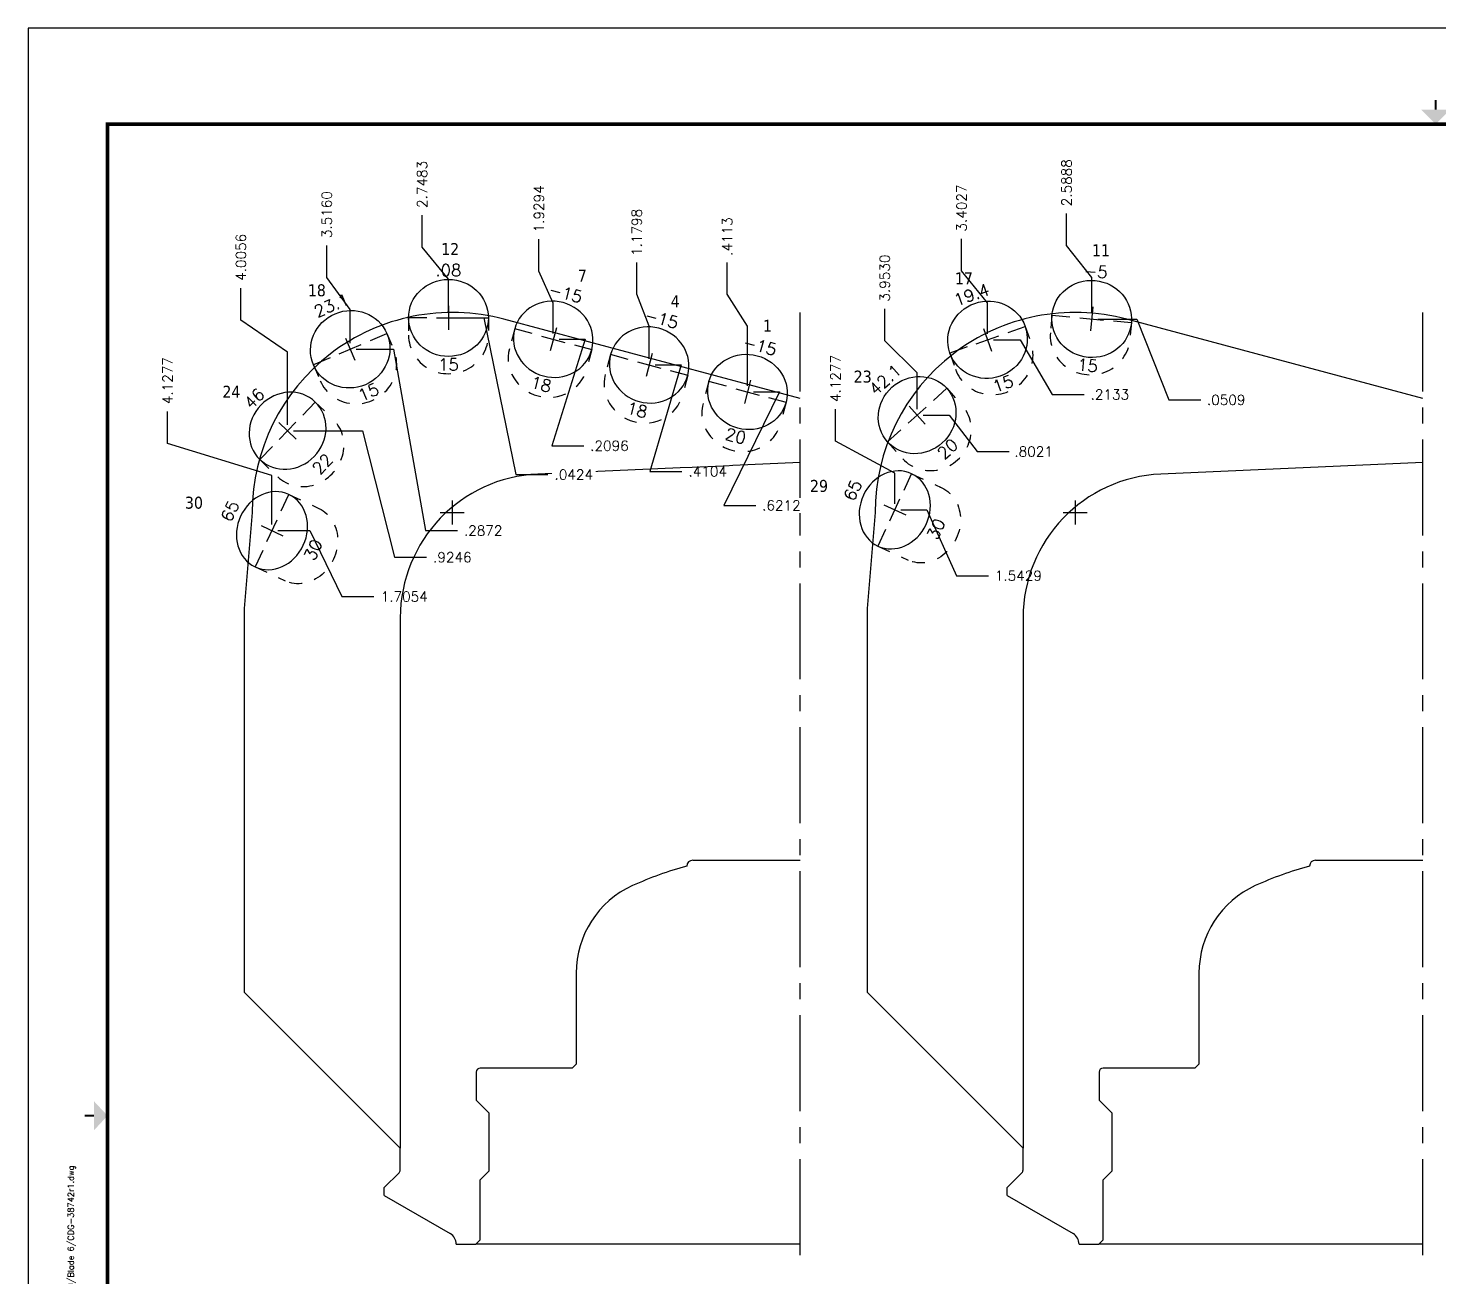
# Model space of a CAD drawing. Extents: x 25.7 to 69.7, y 0 to 17.
# Drawn here: x 25.66 to 36.68, y 7.24 to 17 of the extents above; entities that cross this region are included whole.
import ezdxf
from ezdxf.enums import TextEntityAlignment as Align

# ---------------------------------------------------------------- set-up
doc = ezdxf.new("R2010")
doc.units = 0
doc.header["$MEASUREMENT"] = 0
doc.linetypes.add('CENTER2', pattern=[1.125, 0.75, -0.125, 0.125, -0.125])
doc.linetypes.add('HIDDEN2', pattern=[0.1875, 0.125, -0.0625])
doc.layers.get('0').update_dxf_attribs({"linetype": 'CONTINUOUS'})
doc.layers.add('Blade_1', color=30, linetype='CONTINUOUS', true_color=0xff7f00)
doc.layers.add('Blade_2', color=7, linetype='CONTINUOUS', true_color=0xcccc00)
for name, color, linetype in [('CLine', 5, 'CENTER2'), ('Text', 3, 'CONTINUOUS'), ('Title Block', 7, 'CONTINUOUS')]:
    doc.layers.add(name, color=color, linetype=linetype)
doc.styles.add('Block', font='tahoma.ttf')
doc.styles.add('RomanS', font='romans')
doc.dimstyles.get("Standard").update_dxf_attribs({"dimtxt": 0.078125, "dimasz": 0.125, "dimexe": 0.046875, "dimexo": 0.046875, "dimgap": 0.046875, "dimtad": 0, "dimtih": 1, "dimtoh": 1, "dimdec": 4, "dimzin": 4, "dimdsep": 46, "dimtxsty": 'RomanS', "dimcen": 0.09375, "dimclre": 9, "dimazin": 1, "dimtfac": 1, "dimtdec": 4, "dimtofl": 0, "dimtmove": 0, "dimatfit": 1, "dimfxl": 1, "dimtolj": 1, "dimtzin": 0, "dimarcsym": 0})

# ---------------------------------------------------------------- blocks, each defined once
blk = doc.blocks.new('COT_cblock')
at = {"layer": 'Title Block', "color": 8}
blk.add_lwpolyline([(0, 0), (22, 0), (22, 17), (0, 17)], close=True, dxfattribs=at)
at = {"layer": 'Title Block', "const_width": 0.015}
for points in [[(11, 16.438), (11, 16.363)], [(0.44, 8.5), (0.515, 8.5)]]:
    blk.add_lwpolyline(points, dxfattribs=at)
at = {"layer": 'Title Block', "const_width": 0.03}
blk.add_lwpolyline([(21.38, 16.25), (0.62, 16.25), (0.62, 0.75), (21.38, 0.75)], close=True, dxfattribs=at)
at = {"layer": 'Title Block'}
for points in [[(10.887, 16.363), (11.113, 16.363), (11, 16.25)], [(0.515, 8.387), (0.515, 8.612), (0.62, 8.5)]]:
    blk.add_solid(points, dxfattribs=at)
at = {"layer": 'Title Block', "color": 1, "style": 'RomanS', "flags": 8}
for tag, p in [('FNAME', (0.37, 3.75)), ('REVDATE', (0.37, 2.25)), ('USER', (0.37, 0.75))]:
    blk.add_attdef(tag, text='', height=0.047, rotation=90, dxfattribs=at).set_placement(p, align=Align.BOTTOM_LEFT)
at = {"layer": 'Title Block', "color": 3, "style": 'RomanS', "flags": 8}
for tag, height, p in [('DRAWN', 0.11, (16.95, 1.984)), ('TITL1', 0.125, (19.587, 1.684)), ('TITL2', 0.094, (19.587, 1.514)), ('TITL3', 0.094, (19.587, 1.374))]:
    blk.add_attdef(tag, text='', height=height, dxfattribs=at).set_placement(p, align=Align.MIDDLE_CENTER)
for tag, p in [('DDATE', (16.606, 1.672)), ('CHECK', (16.606, 1.406)), ('MATRL', (16.606, 1.149)), ('PDATE', (16.606, 0.883)), ('SCALE', (18.146, 0.855)), ('SHEET', (20.255, 0.855))]:
    blk.add_attdef(tag, text='', height=0.094, dxfattribs=at).set_placement(p, align=Align.MIDDLE_LEFT)
for tag, p in [('FSCM#', (18.587, 1.121)), ('DWG#', (20.06, 1.121)), ('REV#', (21.22, 1.121))]:
    blk.add_attdef(tag, text='', height=0.094, dxfattribs=at).set_placement(p, align=Align.TOP_CENTER)
blk = doc.blocks.new('CMark')
at = {"layer": 'CLine'}
for p, q in [((-0.094, 0), (0.094, 0)), ((0, 0.094), (0, -0.094))]:
    blk.add_line(p, q, dxfattribs=at)
blk = doc.blocks.new('1613@20')
for p, q in [((-0.17, 0), (-0.312, 0)), ((0.171, 0), (0.312, 0))]:
    blk.add_line(p, q)
at = {"color": 8, "linetype": 'HIDDEN2', "ltscale": 0.5}
blk.add_line((-0.312, 0), (-0.312, -0.178), dxfattribs=at)
at = {"color": 8, "linetype": 'HIDDEN2', "ltscale": 0.5, "flags": 128}
blk.add_lwpolyline([(0.312, 0), (0.312, -0.178)], dxfattribs=at)
blk.add_ellipse((0, 0), major_axis=(-0.312, 0), ratio=0.939693, start_param=-3.141592653589793, end_param=3.141592653589793)
at = {"color": 8, "linetype": 'HIDDEN2', "ltscale": 0.5}
blk.add_ellipse((0, -0.178), major_axis=(-0.312, 0), ratio=0.939693, start_param=0, end_param=3.141593, dxfattribs=at)
blk.add_blockref('CMark', (0, 0))
at = {"style": 'RomanS'}
blk.add_text('20', height=0.094, dxfattribs=at).set_placement((0, -0.356), align=Align.MIDDLE_CENTER)
blk.add_attdef('ANG', text='', height=0.094, dxfattribs=at).set_placement((0, 0.298), align=Align.BOTTOM_CENTER)
blk = doc.blocks.new('1613@15')
for p, q in [((-0.17, 0), (-0.312, 0)), ((0.171, 0), (0.312, 0))]:
    blk.add_line(p, q)
at = {"color": 8, "linetype": 'HIDDEN2', "ltscale": 0.5}
blk.add_line((-0.312, 0), (-0.312, -0.135), dxfattribs=at)
at = {"color": 8, "linetype": 'HIDDEN2', "ltscale": 0.5, "flags": 128}
blk.add_lwpolyline([(0.312, 0), (0.312, -0.135)], dxfattribs=at)
blk.add_ellipse((0, 0), major_axis=(-0.312, 0), ratio=0.965926, start_param=-3.141592653589793, end_param=3.141592653589793)
at = {"color": 8, "linetype": 'HIDDEN2', "ltscale": 0.5}
blk.add_ellipse((0, -0.135), major_axis=(-0.312, 0), ratio=0.965926, start_param=0, end_param=3.141593, dxfattribs=at)
blk.add_blockref('CMark', (0, 0))
at = {"style": 'RomanS'}
blk.add_text('15', height=0.094, dxfattribs=at).set_placement((0, -0.364), align=Align.MIDDLE_CENTER)
blk.add_attdef('ANG', text='', height=0.094, dxfattribs=at).set_placement((0, 0.298), align=Align.BOTTOM_CENTER)
blk = doc.blocks.new('*D402')
at = {"layer": 'Blade_1', "color": 9, "lineweight": -2, "transparency": 16777216}
for p, q in [((31.119, 14.92), (31.119, 15.17)), ((31.277, 14.67), (31.119, 14.92)), ((31.277, 14.204), (31.277, 14.67))]:
    blk.add_line(p, q, dxfattribs=at)
at = {"layer": 'Blade_1', "color": 0, "transparency": 16777216, "insert": (31.119, 15.371), "char_height": 0.0781, "attachment_point": 5, "rotation": 90, "style": 'RomanS', "bg_fill": 3, "box_fill_scale": 1.25, "bg_fill_color": 256, "bg_fill_true_color": 13158600, "bg_fill_transparency": 0}
blk.add_mtext('\\A1;.4113', dxfattribs=at)
blk = doc.blocks.new('*D403')
at = {"layer": 'Blade_1', "color": 9, "lineweight": -2, "transparency": 16777216}
for p, q in [((30.411, 14.92), (30.411, 15.17)), ((30.508, 14.67), (30.411, 14.92)), ((30.508, 14.415), (30.508, 14.67))]:
    blk.add_line(p, q, dxfattribs=at)
at = {"layer": 'Blade_1', "color": 0, "transparency": 16777216, "insert": (30.411, 15.404), "char_height": 0.0781, "attachment_point": 5, "rotation": 90, "style": 'RomanS', "bg_fill": 3, "box_fill_scale": 1.25, "bg_fill_color": 256, "bg_fill_true_color": 13158600, "bg_fill_transparency": 0}
blk.add_mtext('\\A1;1.1798', dxfattribs=at)
blk = doc.blocks.new('*D404')
at = {"layer": 'Blade_1', "color": 9, "lineweight": -2, "transparency": 16777216}
for p, q in [((29.647, 15.101), (29.647, 15.351)), ((29.759, 14.851), (29.647, 15.101)), ((29.759, 14.615), (29.759, 14.851))]:
    blk.add_line(p, q, dxfattribs=at)
at = {"layer": 'Blade_1', "color": 0, "transparency": 16777216, "insert": (29.647, 15.588), "char_height": 0.0781, "attachment_point": 5, "rotation": 90, "style": 'RomanS', "bg_fill": 3, "box_fill_scale": 1.25, "bg_fill_color": 256, "bg_fill_true_color": 13158600, "bg_fill_transparency": 0}
blk.add_mtext('\\A1;1.9294', dxfattribs=at)
blk = doc.blocks.new('*D405')
at = {"layer": 'Blade_1', "color": 9, "lineweight": -2, "transparency": 16777216}
for p, q in [((28.734, 15.289), (28.734, 15.539)), ((28.94, 15.039), (28.734, 15.289)), ((28.94, 14.783), (28.94, 15.039))]:
    blk.add_line(p, q, dxfattribs=at)
at = {"layer": 'Blade_1', "color": 0, "transparency": 16777216, "insert": (28.734, 15.779), "char_height": 0.0781, "attachment_point": 5, "rotation": 90, "style": 'RomanS', "bg_fill": 3, "box_fill_scale": 1.25, "bg_fill_color": 256, "bg_fill_true_color": 13158600, "bg_fill_transparency": 0}
blk.add_mtext('\\A1;2.7483', dxfattribs=at)
blk = doc.blocks.new('*D406')
at = {"layer": 'Blade_1', "color": 9, "lineweight": -2, "transparency": 16777216}
for p, q in [((31.527, 14.157), (31.091, 13.27)), ((31.324, 14.157), (31.527, 14.157)), ((31.091, 13.27), (31.341, 13.27))]:
    blk.add_line(p, q, dxfattribs=at)
at = {"layer": 'Blade_1', "color": 0, "transparency": 16777216, "insert": (31.542, 13.27), "char_height": 0.0781, "attachment_point": 5, "style": 'RomanS', "bg_fill": 3, "box_fill_scale": 1.25, "bg_fill_color": 256, "bg_fill_true_color": 13158600, "bg_fill_transparency": 0}
blk.add_mtext('\\A1;.6212', dxfattribs=at)
blk = doc.blocks.new('*D407')
at = {"layer": 'Blade_1', "color": 9, "lineweight": -2, "transparency": 16777216}
for p, q in [((30.758, 14.368), (30.513, 13.536)), ((30.555, 14.368), (30.758, 14.368)), ((30.513, 13.536), (30.763, 13.536))]:
    blk.add_line(p, q, dxfattribs=at)
at = {"layer": 'Blade_1', "color": 0, "transparency": 16777216, "insert": (30.966, 13.536), "char_height": 0.0781, "attachment_point": 5, "style": 'RomanS', "bg_fill": 3, "box_fill_scale": 1.25, "bg_fill_color": 256, "bg_fill_true_color": 13158600, "bg_fill_transparency": 0}
blk.add_mtext('\\A1;.4104', dxfattribs=at)
blk = doc.blocks.new('*D398')
at = {"layer": 'Blade_1', "color": 9, "lineweight": -2, "transparency": 16777216}
for p, q in [((30.009, 14.569), (29.747, 13.736)), ((29.805, 14.569), (30.009, 14.569)), ((29.747, 13.736), (29.997, 13.736))]:
    blk.add_line(p, q, dxfattribs=at)
at = {"layer": 'Blade_1', "color": 0, "transparency": 16777216, "insert": (30.198, 13.736), "char_height": 0.0781, "attachment_point": 5, "style": 'RomanS', "bg_fill": 3, "box_fill_scale": 1.25, "bg_fill_color": 256, "bg_fill_true_color": 13158600, "bg_fill_transparency": 0}
blk.add_mtext('\\A1;.2096', dxfattribs=at)
blk = doc.blocks.new('*D399')
at = {"layer": 'Blade_1', "color": 9, "lineweight": -2, "transparency": 16777216}
for p, q in [((28.987, 14.736), (29.216, 14.736)), ((29.216, 14.736), (29.466, 13.511)), ((29.466, 13.511), (29.716, 13.511))]:
    blk.add_line(p, q, dxfattribs=at)
at = {"layer": 'Blade_1', "color": 0, "transparency": 16777216, "insert": (29.919, 13.511), "char_height": 0.0781, "attachment_point": 5, "style": 'RomanS', "bg_fill": 3, "box_fill_scale": 1.25, "bg_fill_color": 256, "bg_fill_true_color": 13158600, "bg_fill_transparency": 0}
blk.add_mtext('\\A1;.0424', dxfattribs=at)
blk = doc.blocks.new('*D396')
at = {"layer": 'Blade_1', "color": 9, "lineweight": -2, "transparency": 16777216}
for p, q in [((27.988, 15.052), (27.988, 15.302)), ((28.172, 14.802), (27.988, 15.052)), ((28.172, 14.538), (28.172, 14.802))]:
    blk.add_line(p, q, dxfattribs=at)
at = {"layer": 'Blade_1', "color": 0, "transparency": 16777216, "insert": (27.988, 15.543), "char_height": 0.0781, "attachment_point": 5, "rotation": 90, "style": 'RomanS', "bg_fill": 3, "box_fill_scale": 1.25, "bg_fill_color": 256, "bg_fill_true_color": 13158600, "bg_fill_transparency": 0}
blk.add_mtext('\\A1;3.5160', dxfattribs=at)
blk = doc.blocks.new('*D397')
at = {"layer": 'Blade_1', "color": 9, "lineweight": -2, "transparency": 16777216}
for p, q in [((28.219, 14.491), (28.51, 14.491)), ((28.51, 14.491), (28.76, 13.073)), ((28.76, 13.073), (29.01, 13.073))]:
    blk.add_line(p, q, dxfattribs=at)
at = {"layer": 'Blade_1', "color": 0, "transparency": 16777216, "insert": (29.211, 13.073), "char_height": 0.0781, "attachment_point": 5, "style": 'RomanS', "bg_fill": 3, "box_fill_scale": 1.25, "bg_fill_color": 256, "bg_fill_true_color": 13158600, "bg_fill_transparency": 0}
blk.add_mtext('\\A1;.2872', dxfattribs=at)
blk = doc.blocks.new('*D392')
at = {"layer": 'Blade_1', "color": 9, "lineweight": -2, "transparency": 16777216}
for p, q in [((27.318, 14.719), (27.318, 14.969)), ((27.682, 14.469), (27.318, 14.719)), ((27.682, 13.9), (27.682, 14.469))]:
    blk.add_line(p, q, dxfattribs=at)
at = {"layer": 'Blade_1', "color": 0, "transparency": 16777216, "insert": (27.318, 15.209), "char_height": 0.0781, "attachment_point": 5, "rotation": 90, "style": 'RomanS', "bg_fill": 3, "box_fill_scale": 1.25, "bg_fill_color": 256, "bg_fill_true_color": 13158600, "bg_fill_transparency": 0}
blk.add_mtext('\\A1;4.0056', dxfattribs=at)
blk = doc.blocks.new('*D393')
at = {"layer": 'Blade_1', "color": 9, "lineweight": -2, "transparency": 16777216}
for p, q in [((27.729, 13.854), (28.268, 13.854)), ((28.268, 13.854), (28.518, 12.865)), ((28.518, 12.865), (28.768, 12.865))]:
    blk.add_line(p, q, dxfattribs=at)
at = {"layer": 'Blade_1', "color": 0, "transparency": 16777216, "insert": (28.97, 12.865), "char_height": 0.0781, "attachment_point": 5, "style": 'RomanS', "bg_fill": 3, "box_fill_scale": 1.25, "bg_fill_color": 256, "bg_fill_true_color": 13158600, "bg_fill_transparency": 0}
blk.add_mtext('\\A1;.9246', dxfattribs=at)
blk = doc.blocks.new('1613@22')
for p, q in [((-0.17, 0), (-0.313, 0)), ((0.171, 0), (0.312, 0))]:
    blk.add_line(p, q)
at = {"color": 8, "linetype": 'HIDDEN2', "ltscale": 0.5}
blk.add_line((-0.313, 0), (-0.313, -0.195), dxfattribs=at)
at = {"color": 8, "linetype": 'HIDDEN2', "ltscale": 0.5, "flags": 128}
blk.add_lwpolyline([(0.312, 0), (0.312, -0.195)], dxfattribs=at)
blk.add_ellipse((0, 0), major_axis=(-0.312, 0), ratio=0.927168, start_param=3.141593, end_param=9.424778)
at = {"color": 8, "linetype": 'HIDDEN2', "ltscale": 0.5}
blk.add_ellipse((0, -0.195), major_axis=(-0.312, 0), ratio=0.927168, start_param=0, end_param=3.141593, dxfattribs=at)
blk.add_blockref('CMark', (0, 0))
at = {"style": 'RomanS'}
blk.add_text('22', height=0.094, dxfattribs=at).set_placement((0.003, -0.376), align=Align.MIDDLE_CENTER)
blk.add_attdef('ANG', text='', height=0.094, dxfattribs=at).set_placement((0, 0.287), align=Align.BOTTOM_CENTER)
blk = doc.blocks.new('1613@30')
for p, q in [((-0.17, 0), (-0.312, 0)), ((0.171, 0), (0.312, 0))]:
    blk.add_line(p, q)
at = {"color": 8, "linetype": 'HIDDEN2', "ltscale": 0.5}
blk.add_line((-0.312, 0), (-0.312, -0.26), dxfattribs=at)
at = {"color": 8, "linetype": 'HIDDEN2', "ltscale": 0.5, "flags": 128}
blk.add_lwpolyline([(0.312, 0), (0.312, -0.26)], dxfattribs=at)
at = {"extrusion": (0, 0, -1)}
blk.add_ellipse((0, 0), major_axis=(-0.312, 0), ratio=0.866025, start_param=-3.141592653589793, end_param=3.141592653589793, dxfattribs=at)
at = {"color": 8, "linetype": 'HIDDEN2', "ltscale": 0.5, "extrusion": (0, 0, -1)}
blk.add_ellipse((0, -0.26), major_axis=(-0.312, 0), ratio=0.866025, start_param=3.068877, end_param=6.355901, dxfattribs=at)
blk.add_blockref('CMark', (0, 0))
at = {"style": 'RomanS'}
blk.add_text('30', height=0.094, dxfattribs=at).set_placement((0, -0.356), align=Align.MIDDLE_CENTER)
blk.add_attdef('ANG', text='', height=0.094, dxfattribs=at).set_placement((0, 0.287), align=Align.BOTTOM_CENTER)
blk = doc.blocks.new('*D410')
at = {"layer": 'Blade_1', "color": 9, "lineweight": -2, "transparency": 16777216}
for p, q in [((26.744, 13.755), (26.744, 14.005)), ((27.56, 13.505), (26.744, 13.755)), ((27.56, 13.12), (27.56, 13.505))]:
    blk.add_line(p, q, dxfattribs=at)
at = {"layer": 'Blade_1', "color": 0, "transparency": 16777216, "insert": (26.744, 14.245), "char_height": 0.0781, "attachment_point": 5, "rotation": 90, "style": 'RomanS', "bg_fill": 3, "box_fill_scale": 1.25, "bg_fill_color": 256, "bg_fill_true_color": 13158600, "bg_fill_transparency": 0}
blk.add_mtext('\\A1;4.1277', dxfattribs=at)
blk = doc.blocks.new('*D411')
at = {"layer": 'Blade_1', "color": 9, "lineweight": -2, "transparency": 16777216}
for p, q in [((27.607, 13.073), (27.857, 13.073)), ((27.857, 13.073), (28.107, 12.557)), ((28.107, 12.557), (28.357, 12.557))]:
    blk.add_line(p, q, dxfattribs=at)
at = {"layer": 'Blade_1', "color": 0, "transparency": 16777216, "insert": (28.594, 12.557), "char_height": 0.0781, "attachment_point": 5, "style": 'RomanS', "bg_fill": 3, "box_fill_scale": 1.25, "bg_fill_color": 256, "bg_fill_true_color": 13158600, "bg_fill_transparency": 0}
blk.add_mtext('\\A1;1.7054', dxfattribs=at)
blk = doc.blocks.new('*D418')
at = {"layer": 'Blade_2', "color": 9, "linetype": 'ByBlock', "lineweight": -2, "transparency": 16777216}
for p, q in [((32.95, 15.104), (32.95, 15.354)), ((33.153, 14.854), (32.95, 15.104)), ((33.153, 14.612), (33.153, 14.854))]:
    blk.add_line(p, q, dxfattribs=at)
at = {"layer": 'Blade_2', "color": 0, "linetype": 'ByBlock', "transparency": 16777216, "insert": (32.95, 15.594), "char_height": 0.0781, "attachment_point": 5, "rotation": 90, "style": 'RomanS'}
blk.add_mtext('\\A1;3.4027', dxfattribs=at)
blk = doc.blocks.new('*D419')
at = {"layer": 'Blade_2', "color": 9, "linetype": 'ByBlock', "lineweight": -2, "transparency": 16777216}
for p, q in [((32.35, 14.557), (32.35, 14.807)), ((32.603, 14.307), (32.35, 14.557)), ((32.603, 14.023), (32.603, 14.307))]:
    blk.add_line(p, q, dxfattribs=at)
at = {"layer": 'Blade_2', "color": 0, "linetype": 'ByBlock', "transparency": 16777216, "insert": (32.35, 15.047), "char_height": 0.0781, "attachment_point": 5, "rotation": 90, "style": 'RomanS'}
blk.add_mtext('\\A1;3.9530', dxfattribs=at)
blk = doc.blocks.new('*D420')
at = {"layer": 'Blade_2', "color": 9, "linetype": 'ByBlock', "lineweight": -2, "transparency": 16777216}
for p, q in [((33.2, 14.565), (33.407, 14.565)), ((33.407, 14.565), (33.657, 14.137)), ((33.657, 14.137), (33.907, 14.137))]:
    blk.add_line(p, q, dxfattribs=at)
at = {"layer": 'Blade_2', "color": 0, "linetype": 'ByBlock', "transparency": 16777216, "insert": (34.109, 14.137), "char_height": 0.0781, "attachment_point": 5, "style": 'RomanS'}
blk.add_mtext('\\A1;.2133', dxfattribs=at)
blk = doc.blocks.new('*D421')
at = {"layer": 'Blade_2', "color": 9, "linetype": 'ByBlock', "lineweight": -2, "transparency": 16777216}
for p, q in [((32.649, 13.976), (32.853, 13.976)), ((32.853, 13.976), (33.073, 13.691)), ((33.073, 13.691), (33.323, 13.691))]:
    blk.add_line(p, q, dxfattribs=at)
at = {"layer": 'Blade_2', "color": 0, "linetype": 'ByBlock', "transparency": 16777216, "insert": (33.513, 13.691), "char_height": 0.0781, "attachment_point": 5, "style": 'RomanS'}
blk.add_mtext('\\A1;.8021', dxfattribs=at)
blk = doc.blocks.new('*D486')
at = {"layer": 'Blade_2', "color": 9, "linetype": 'ByBlock', "lineweight": -2, "transparency": 16777216}
for p, q in [((33.771, 15.301), (33.771, 15.551)), ((33.967, 15.051), (33.771, 15.301)), ((33.967, 14.774), (33.967, 15.051))]:
    blk.add_line(p, q, dxfattribs=at)
at = {"layer": 'Blade_2', "color": 0, "linetype": 'ByBlock', "transparency": 16777216, "insert": (33.771, 15.792), "char_height": 0.0781, "attachment_point": 5, "rotation": 90, "style": 'RomanS'}
blk.add_mtext('\\A1;2.5888', dxfattribs=at)
blk = doc.blocks.new('*D487')
at = {"layer": 'Blade_2', "color": 9, "linetype": 'ByBlock', "lineweight": -2, "transparency": 16777216}
for p, q in [((34.014, 14.727), (34.319, 14.727)), ((34.319, 14.727), (34.569, 14.095)), ((34.569, 14.095), (34.819, 14.095))]:
    blk.add_line(p, q, dxfattribs=at)
at = {"layer": 'Blade_2', "color": 0, "linetype": 'ByBlock', "transparency": 16777216, "insert": (35.018, 14.095), "char_height": 0.0781, "attachment_point": 5, "style": 'RomanS'}
blk.add_mtext('\\A1;.0509', dxfattribs=at)
blk = doc.blocks.new('*D512')
at = {"layer": 'Blade_2', "color": 9, "linetype": 'ByBlock', "lineweight": -2, "transparency": 16777216}
for p, q in [((31.964, 13.772), (31.964, 14.022)), ((32.428, 13.522), (31.964, 13.772)), ((32.428, 13.282), (32.428, 13.522))]:
    blk.add_line(p, q, dxfattribs=at)
at = {"layer": 'Blade_2', "color": 0, "linetype": 'ByBlock', "transparency": 16777216, "insert": (31.964, 14.262), "char_height": 0.0781, "attachment_point": 5, "rotation": 90, "style": 'RomanS'}
blk.add_mtext('\\A1;4.1277', dxfattribs=at)
blk = doc.blocks.new('*D513')
at = {"layer": 'Blade_2', "color": 9, "linetype": 'ByBlock', "lineweight": -2, "transparency": 16777216}
for p, q in [((32.475, 13.235), (32.678, 13.235)), ((32.678, 13.235), (32.911, 12.721)), ((32.911, 12.721), (33.161, 12.721))]:
    blk.add_line(p, q, dxfattribs=at)
at = {"layer": 'Blade_2', "color": 0, "linetype": 'ByBlock', "transparency": 16777216, "insert": (33.394, 12.721), "char_height": 0.0781, "attachment_point": 5, "style": 'RomanS'}
blk.add_mtext('\\A1;1.5429', dxfattribs=at)
blk = doc.blocks.new('1613@18')
for p, q in [((-0.17, 0), (-0.312, 0)), ((0.171, 0), (0.312, 0))]:
    blk.add_line(p, q)
at = {"color": 8, "linetype": 'HIDDEN2', "ltscale": 0.5}
blk.add_line((-0.312, 0), (-0.312, -0.159), dxfattribs=at)
at = {"color": 8, "linetype": 'HIDDEN2', "ltscale": 0.5, "flags": 128}
blk.add_lwpolyline([(0.312, 0), (0.312, -0.159)], dxfattribs=at)
at = {"extrusion": (0, 0, -1)}
blk.add_ellipse((0, 0), major_axis=(-0.312, 0), ratio=0.95104, start_param=-3.141592653589793, end_param=3.141592653589793, dxfattribs=at)
at = {"color": 8, "linetype": 'HIDDEN2', "ltscale": 0.5}
blk.add_ellipse((0, -0.161), major_axis=(0.312, 0), ratio=0.953717, start_param=3.141593, end_param=6.283185, dxfattribs=at)
blk.add_blockref('CMark', (0, 0))
at = {"style": 'RomanS'}
blk.add_text('18', height=0.094, dxfattribs=at).set_placement((0, -0.364), align=Align.MIDDLE_CENTER)
blk.add_attdef('ANG', text='', height=0.094, dxfattribs=at).set_placement((0, 0.298), align=Align.BOTTOM_CENTER)

msp = doc.modelspace()

# ---------------------------------------------------------------- linework, layer by layer
for p, q in [((31.68796, 14.10481), (29.37361, 14.72493)), ((36.55555, 14.10481), (34.2412, 14.72493)), ((27.40671, 13.21567), (27.34421, 12.46567)), ((32.2743, 13.21567), (32.2118, 12.46567)), ((27.34421, 12.46567), (27.34421, 9.46567)), ((32.2118, 12.46567), (32.2118, 9.46567)), ((30.84902, 10.49692), (31.68796, 10.49692)), ((35.71661, 10.49692), (36.55555, 10.49692)), ((29.93796, 9.61517), (29.93796, 8.90317)), ((34.80555, 9.61517), (34.80555, 8.90317)), ((27.34421, 9.46567), (28.56296, 8.24692)), ((32.2118, 9.46567), (33.43055, 8.24692)), ((29.15671, 8.84067), (29.15671, 8.62192)), ((29.90671, 8.87192), (29.18796, 8.87192)), ((29.90671, 8.87192), (29.93796, 8.90317)), ((34.0243, 8.84067), (34.0243, 8.62192)), ((34.7743, 8.87192), (34.05555, 8.87192)), ((34.7743, 8.87192), (34.80555, 8.90317)), ((29.15671, 8.62192), (29.25561, 8.52302)), ((34.0243, 8.62192), (34.1232, 8.52302)), ((29.25561, 8.52302), (29.25561, 8.06707)), ((34.1232, 8.52302), (34.1232, 8.06707)), ((28.56296, 8.07625), (28.56296, 8.24692)), ((33.43055, 8.07625), (33.43055, 8.24692)), ((28.55381, 8.05416), (28.43796, 7.93831)), ((29.25561, 8.06707), (29.18546, 7.99692)), ((33.4214, 8.05416), (33.30555, 7.93831)), ((34.1232, 8.06707), (34.05305, 7.99692)), ((28.43796, 7.87581), (28.43796, 7.93831)), ((29.18546, 7.99692), (29.18546, 7.52817)), ((33.30555, 7.87581), (33.30555, 7.93831)), ((34.05305, 7.99692), (34.05305, 7.52817)), ((28.43796, 7.87581), (28.95358, 7.57811)), ((33.30555, 7.87581), (33.82117, 7.57811)), ((29.00046, 7.49692), (29.15421, 7.49692)), ((29.15421, 7.49692), (29.18546, 7.52817)), ((31.68796, 7.49692), (29.15421, 7.49692)), ((33.86805, 7.49692), (34.0218, 7.49692)), ((34.0218, 7.49692), (34.05305, 7.52817)), ((36.55555, 7.49692), (34.0218, 7.49692))]:
    msp.add_line(p, q)
at = {"linetype": 'ByBlock', "flags": 128}
msp.add_lwpolyline([(36.55555, 13.60481), (34.50648, 13.51534, 0.40149067), (33.43055, 12.39141), (33.43055, 8.24692)], format="xyb", dxfattribs=at)
for centre, radius, start, end in [((28.96921, 13.21567), 1.5625, 75, 180), ((33.8368, 13.21567), 1.5625, 75, 180), ((30.84902, 10.45003), 0.04689, 90, 180), ((35.71661, 10.45003), 0.04689, 90, 180), ((31.51273, 7.79806), 2.74552, 105, 114.412854), ((36.38032, 7.79806), 2.74552, 105, 114.412854), ((30.68796, 9.61517), 0.75, 114.412854, 180), ((35.55555, 9.61517), 0.75, 114.412854, 180), ((29.18796, 8.84067), 0.03125, 90, 180), ((34.05555, 8.84067), 0.03125, 90, 180), ((28.53171, 8.07625), 0.03125, 315, 0), ((33.3993, 8.07625), 0.03125, 315, 0), ((28.90671, 7.49692), 0.09375, 0, 60), ((33.7743, 7.49692), 0.09375, 0, 60)]:
    msp.add_arc(centre, radius, start, end)
at = {"layer": 'CLine'}
for p, q in [((31.68796, 7.41095), (31.68796, 14.77817)), ((36.55555, 7.41095), (36.55555, 14.77817))]:
    msp.add_line(p, q, dxfattribs=at)

# ---------------------------------------------------------------- block references
ref = msp.add_blockref('COT_cblock', (25.65517, 0))
ref.add_attrib('FNAME', '37cx511/CapRock_Oil_Tools/Documents/Engineering EG/Component Drawings CDG/Bit Heads/Size 08.750/Blade 6/CDG-38742r1.dwg', dxfattribs={"layer": 'Title Block', "color": 1, "height": 0.047, "rotation": 90, "style": 'RomanS', "flags": 8}).set_placement((26.02517, 3.75), align=Align.BOTTOM_LEFT)
at = {"layer": 'Blade_1'}
for name, p, rotation, values in [('1613@15', (28.93967, 14.73575), 0.08, {'ANG': '.08'}), ('1613@20', (31.27669, 14.157), 345, {'ANG': '-15'})]:
    msp.add_blockref(name, p, dxfattribs=dict(at, rotation=rotation)).add_auto_attribs(values)
at = {"layer": 'Blade_2', "linetype": 'ByBlock'}
for name, p, rotation, values in [('1613@15', (33.96671, 14.7273), 355, {'ANG': '-5'}), ('1613@15', (33.1528, 14.56489), 19.4, {'ANG': '19.4'}), ('1613@20', (32.60252, 13.9761), 42.1, {'ANG': '42.1'}), ('1613@30', (32.42787, 13.23528), 65, {'ANG': '65'})]:
    msp.add_blockref(name, p, dxfattribs=dict(at, rotation=rotation)).add_auto_attribs(values)
at = {"layer": 'Text', "linetype": 'ByBlock'}
msp.add_blockref('CMark', (33.8368, 13.21567), dxfattribs=at)

# ---------------------------------------------------------------- texts
at = {"layer": 'Blade_2', "linetype": 'ByBlock', "style": 'Block'}
for s, p in [('11', (33.96941, 15.21713)), ('17', (32.89724, 14.99718)), ('23', (32.10701, 14.23008))]:
    msp.add_text(s, height=0.09375, dxfattribs=at).set_placement(p)
at = {"layer": 'Blade_2', "style": 'Block'}
msp.add_text('29', height=0.09375, dxfattribs=at).set_placement((31.76543, 13.37566))

# ---------------------------------------------------------------- dimensions: what is measured, and where the dimension line sits
at = {"layer": 'Blade_2', "linetype": 'ByBlock'}
for feature_location, offset, dtype, origin, picture, middle in [((33.96671, 14.7273), (-0.19609, 0.82412), 1, (36.55555, 14.77817), '*D486', (33.77062, 15.79174)), ((33.152803, 14.564894), (-0.202885, 0.789021), 1, (36.55555, 14.778174), '*D418', (32.949918, 15.594243)), ((32.60252, 13.9761), (-0.25217, 0.83058), 1, (36.55555, 14.77817), '*D419', (32.35035, 15.04701)), ((32.42787, 13.23528), (-0.46422, 0.78676), 1, (36.55555, 14.77817), '*D512', (31.96365, 14.26236)), ((32.42787, 13.23528), (0.73298, -0.5143), 0, (36.55555, 14.77817), '*D513', (33.39373, 12.72097)), ((32.60252, 13.9761), (0.7206, -0.28529), 0, (36.55555, 14.77817), '*D421', (33.51322, 13.69082)), ((33.1528, 14.56489), (0.75459, -0.42773), 0, (36.55555, 14.77817), '*D420', (34.10866, 14.13716)), ((33.96671, 14.7273), (0.85228, -0.6325), 0, (36.55555, 14.77817), '*D487', (35.0184, 14.0948))]:
    dim = msp.add_ordinate_dim(feature_location=feature_location, offset=offset, dtype=dtype, origin=origin, dimstyle='Standard', dxfattribs=at)
    dim.commit()
    dim.dimension.update_dxf_attribs({"geometry": picture, "text_midpoint": middle})

# ---------------------------------------------------------------- next in the draw order: dimensions: what is measured, and where the dimension line sits
at = {"layer": 'Blade_1'}
dim = msp.add_ordinate_dim(feature_location=(31.27669, 14.157), offset=(-0.15751, 1.01267), dtype=1, origin=(31.68796, 14.77817), dimstyle='Standard', override={"dimtfill": 1}, dxfattribs=at)
dim.commit()
dim.dimension.update_dxf_attribs({"geometry": '*D402', "text_midpoint": (31.11918, 15.37094)})

# ---------------------------------------------------------------- next in the draw order: dimensions: what is measured, and where the dimension line sits
dim = msp.add_ordinate_dim(feature_location=(30.50815, 14.36776), offset=(-0.09671, 0.80192), dtype=1, origin=(31.68796, 14.77817), dimstyle='Standard', override={"dimtfill": 1}, dxfattribs=at)
dim.commit()
dim.dimension.update_dxf_attribs({"geometry": '*D403', "text_midpoint": (30.41145, 15.40442)})

# ---------------------------------------------------------------- next in the draw order: dimensions: what is measured, and where the dimension line sits
dim = msp.add_ordinate_dim(feature_location=(29.75855, 14.56861), offset=(-0.1112, 0.78258), dtype=1, origin=(31.68796, 14.77817), dimstyle='Standard', override={"dimtfill": 1}, dxfattribs=at)
dim.commit()
dim.dimension.update_dxf_attribs({"geometry": '*D404', "text_midpoint": (29.64735, 15.5878)})

# ---------------------------------------------------------------- next in the draw order: dimensions: what is measured, and where the dimension line sits
dim = msp.add_ordinate_dim(feature_location=(28.93967, 14.73575), offset=(-0.2061, 0.80323), dtype=1, origin=(31.68796, 14.77817), dimstyle='Standard', override={"dimtfill": 1}, dxfattribs=at)
dim.commit()
dim.dimension.update_dxf_attribs({"geometry": '*D405', "text_midpoint": (28.73357, 15.7793)})

# ---------------------------------------------------------------- next in the draw order: block references
at = {"layer": 'Blade_1', "rotation": 23.09999999999999}
msp.add_blockref('1613@15', (28.17196, 14.49093), dxfattribs=at).add_auto_attribs({'ANG': '23.1'})

# ---------------------------------------------------------------- next in the draw order: dimensions: what is measured, and where the dimension line sits
at = {"layer": 'Blade_1'}
dim = msp.add_ordinate_dim(feature_location=(31.27669, 14.157), offset=(0.06399, -0.88736), dtype=0, origin=(31.68796, 14.77817), dimstyle='Standard', override={"dimtfill": 1}, dxfattribs=at)
dim.commit()
dim.dimension.update_dxf_attribs({"geometry": '*D406', "text_midpoint": (31.54194, 13.26965)})

# ---------------------------------------------------------------- next in the draw order: dimensions: what is measured, and where the dimension line sits
dim = msp.add_ordinate_dim(feature_location=(30.50815, 14.36776), offset=(0.25502, -0.83176), dtype=0, origin=(31.68796, 14.77817), dimstyle='Standard', override={"dimtfill": 1}, dxfattribs=at)
dim.commit()
dim.dimension.update_dxf_attribs({"geometry": '*D407', "text_midpoint": (30.9663, 13.536)})

# ---------------------------------------------------------------- next in the draw order: dimensions: what is measured, and where the dimension line sits
dim = msp.add_ordinate_dim(feature_location=(29.75855, 14.56861), offset=(0.23867, -0.83231), dtype=0, origin=(31.68796, 14.77817), dimstyle='Standard', override={"dimtfill": 1}, dxfattribs=at)
dim.commit()
dim.dimension.update_dxf_attribs({"geometry": '*D398', "text_midpoint": (30.19849, 13.7363)})

# ---------------------------------------------------------------- next in the draw order: dimensions: what is measured, and where the dimension line sits
dim = msp.add_ordinate_dim(feature_location=(28.17196, 14.49093), offset=(-0.18388, 0.81156), dtype=1, origin=(31.68796, 14.77817), dimstyle='Standard', override={"dimtfill": 1}, dxfattribs=at)
dim.commit()
dim.dimension.update_dxf_attribs({"geometry": '*D396', "text_midpoint": (27.98808, 15.54282)})

# ---------------------------------------------------------------- next in the draw order: dimensions: what is measured, and where the dimension line sits
dim = msp.add_ordinate_dim(feature_location=(28.17196, 14.49093), offset=(0.83817, -1.41752), dtype=0, origin=(31.68796, 14.77817), dimstyle='Standard', override={"dimtfill": 1}, dxfattribs=at)
dim.commit()
dim.dimension.update_dxf_attribs({"geometry": '*D397', "text_midpoint": (29.21139, 13.07341)})

# ---------------------------------------------------------------- next in the draw order: dimensions: what is measured, and where the dimension line sits
dim = msp.add_ordinate_dim(feature_location=(27.682311, 13.853621), offset=(-0.364464, 1.114927), dtype=1, origin=(31.68796, 14.778174), dimstyle='Standard', override={"dimtfill": 1}, dxfattribs=at)
dim.commit()
dim.dimension.update_dxf_attribs({"geometry": '*D392', "text_midpoint": (27.317848, 15.208875)})

# ---------------------------------------------------------------- next in the draw order: texts
at = {"layer": 'Blade_1', "style": 'Block'}
for s, p in [('12', (28.88244, 15.22689)), ('7', (29.9509, 15.01913)), ('18', (27.84058, 14.90477))]:
    msp.add_text(s, height=0.09375, dxfattribs=at).set_placement(p)

# ---------------------------------------------------------------- next in the draw order: dimensions: what is measured, and where the dimension line sits
at = {"layer": 'Blade_1'}
dim = msp.add_ordinate_dim(feature_location=(27.682311, 13.853621), offset=(1.086093, -0.988524), dtype=0, origin=(31.68796, 14.778174), dimstyle='Standard', override={"dimtfill": 1}, dxfattribs=at)
dim.commit()
dim.dimension.update_dxf_attribs({"geometry": '*D393', "text_midpoint": (28.969669, 12.865097)})

# ---------------------------------------------------------------- next in the draw order: block references
for name, p, rotation, values in [('1613@22', (27.68231, 13.85362), 46, {'ANG': '46'}), ('1613@30', (27.56028, 13.07277), 65, {'ANG': '65'})]:
    msp.add_blockref(name, p, dxfattribs=dict(at, rotation=rotation)).add_auto_attribs(values)

# ---------------------------------------------------------------- next in the draw order: dimensions: what is measured, and where the dimension line sits
dim = msp.add_ordinate_dim(feature_location=(27.56028, 13.07277), offset=(-0.81608, 0.93194), dtype=1, origin=(31.68796, 14.77817), dimstyle='Standard', override={"dimtfill": 1}, dxfattribs=at)
dim.commit()
dim.dimension.update_dxf_attribs({"geometry": '*D410', "text_midpoint": (26.7442, 14.24504)})

# ---------------------------------------------------------------- next in the draw order: texts
at = {"layer": 'Blade_1', "style": 'Block'}
for s, p in [('24', (27.17291, 14.1118)), ('30', (26.88008, 13.24466))]:
    msp.add_text(s, height=0.09375, dxfattribs=at).set_placement(p)

# ---------------------------------------------------------------- next in the draw order: dimensions: what is measured, and where the dimension line sits
at = {"layer": 'Blade_1'}
dim = msp.add_ordinate_dim(feature_location=(27.56028, 13.07277), offset=(0.79715, -0.51604), dtype=0, origin=(31.68796, 14.77817), dimstyle='Standard', override={"dimtfill": 1}, dxfattribs=at)
dim.commit()
dim.dimension.update_dxf_attribs({"geometry": '*D411', "text_midpoint": (28.59404, 12.55673)})

# ---------------------------------------------------------------- next in the draw order: linework, layer by layer
at = {"linetype": 'ByBlock', "flags": 128}
msp.add_lwpolyline([(31.68796, 13.60481), (29.63889, 13.51534, 0.40149067), (28.56296, 12.39141), (28.56296, 8.24692)], format="xyb", dxfattribs=at)

# ---------------------------------------------------------------- next in the draw order: block references
at = {"layer": 'Blade_1', "rotation": 345}
for p in [(29.75855, 14.56861), (30.50815, 14.36776)]:
    msp.add_blockref('1613@18', p, dxfattribs=at).add_auto_attribs({'ANG': '-15'})
at = {"layer": 'Text', "linetype": 'ByBlock'}
msp.add_blockref('CMark', (28.96921, 13.21567), dxfattribs=at)

# ---------------------------------------------------------------- next in the draw order: texts
at = {"layer": 'Blade_1', "style": 'Block'}
for s, p in [('4', (30.67701, 14.81866)), ('1', (31.39859, 14.62692))]:
    msp.add_text(s, height=0.09375, dxfattribs=at).set_placement(p)

# ---------------------------------------------------------------- next in the draw order: dimensions: what is measured, and where the dimension line sits
at = {"layer": 'Blade_1'}
dim = msp.add_ordinate_dim(feature_location=(28.93967, 14.73575), offset=(0.77657, -1.22478), dtype=0, origin=(31.68796, 14.77817), dimstyle='Standard', override={"dimtfill": 1}, dxfattribs=at)
dim.commit()
dim.dimension.update_dxf_attribs({"geometry": '*D399', "text_midpoint": (29.91937, 13.51096)})

doc.saveas('drawing.dxf')
